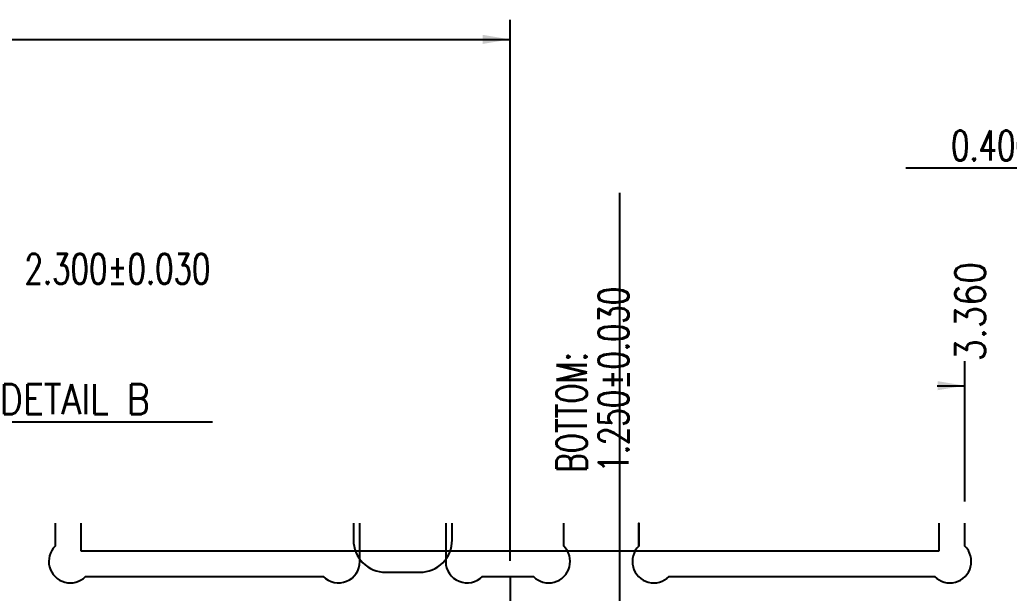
# Model space of a CAD drawing. Header units: millimetres. Extents: x 480.3 to 494.7, y 199.4 to 208.6.
# Drawn here: x 483.916 to 486.222, y 206.821 to 208.158 of the extents above; entities that cross this region are included whole.
import ezdxf

# ---------------------------------------------------------------- set-up
doc = ezdxf.new("R2010")
doc.units = ezdxf.units.MM
doc.linetypes.add('PHANTOM', pattern=[15, 7.5, -1.5, 1.5, -1.5, 1.5, -1.5])
doc.layers.add('3', color=7, linetype='Continuous')
doc.layers.add('3D', color=4, linetype='Continuous')
doc.styles.get("Standard").update_dxf_attribs({"font": 'ROMANS', "bigfont": 'EXTFONT2'})

msp = doc.modelspace()

# ---------------------------------------------------------------- linework, layer by layer
at = {"layer": '3', "linetype": 'Continuous'}
for points in [[(483.999, 206.9844), (483.999, 206.9308, 1.010051), (484.0697, 206.8601), (484.6233, 206.8601, 0.671801), (484.709, 206.8951), (484.709, 206.9844)], [(484.909, 206.9844), (484.909, 206.8951, 0.671801), (484.9947, 206.8601), (485.1133, 206.8601, 1.010051), (485.184, 206.9308), (485.184, 206.9844)], [(485.359, 206.9308), (485.359, 206.9844), (485.359, 206.9308, 1.010051), (485.4297, 206.8601), (486.0483, 206.8601, 1.010051), (486.119, 206.9308), (486.119, 206.9844)]]:
    msp.add_lwpolyline(points, format="xyb", dxfattribs=at)
at = {"layer": '3D', "color": 7, "linetype": 'Continuous'}
for p, q in [((485.059, 206.8966), (485.059, 208.1576)), ((482.759, 208.1119), (485.059, 208.1119)), ((486.709, 207.8119), (485.9811, 207.8119)), ((485.3152, 206.6701), (485.3152, 207.7545)), ((486.119, 207.0352), (486.119, 207.362)), ((486.0545, 207.3048), (486.119, 207.3048)), ((483.7853, 207.2207), (484.3657, 207.2207))]:
    msp.add_line(p, q, dxfattribs=at)
at = {"layer": '3D'}
msp.add_line((485.059, 206.8601), (485.059, 200.2701), dxfattribs=at)
at = {"layer": '3D', "color": 2, "linetype": 'PHANTOM'}
msp.add_lwpolyline([(484.059, 206.9844), (484.059, 206.9201), (486.059, 206.9201), (486.059, 206.9844)], dxfattribs=at)
at = {"layer": '3D', "linetype": 'Continuous'}
msp.add_lwpolyline([(484.694, 206.9844), (484.694, 206.9451, 0.414214), (484.769, 206.8701), (484.849, 206.8701, 0.414214), (484.924, 206.9451), (484.924, 206.9844)], format="xyb", dxfattribs=at)
at = {"layer": '3D', "color": 7}
for points in [[(484.9955, 208.1013), (484.9955, 208.1225), (485.059, 208.1119)], [(486.0555, 207.2942), (486.0555, 207.3154), (486.119, 207.3048)]]:
    msp.add_solid(points, dxfattribs=at)

# ---------------------------------------------------------------- texts
at = {"layer": '3D', "color": 7, "width": 0.857143}
msp.add_text('DETAIL B', height=0.07, dxfattribs=at).set_placement((483.8697, 207.2382))
at = {"layer": '3D', "color": 7, "char_height": 0.07, "attachment_point": 8}
for s, insert in [('\\W0.714286;0.400±0.030', (486.3031, 207.8294)), ('\\W0.714286;2.300±0.030', (484.1441, 207.542))]:
    msp.add_mtext(s, dxfattribs=dict(at, insert=insert))
at = {"layer": '3D', "color": 7, "insert": (486.1315, 207.362), "char_height": 0.07, "attachment_point": 4, "rotation": 90}
msp.add_mtext('\\W0.857143;3.360', dxfattribs=at)
at = {"layer": '3D', "color": 7, "insert": (485.3352, 207.45), "char_height": 0.07, "width": 0.69552, "attachment_point": 8, "rotation": 90, "line_spacing_factor": 0.837}
msp.add_mtext('\\W0.714286;\\pxql;BOTTOM:\\P1.250±0.030', dxfattribs=at)

doc.saveas('drawing.dxf')
